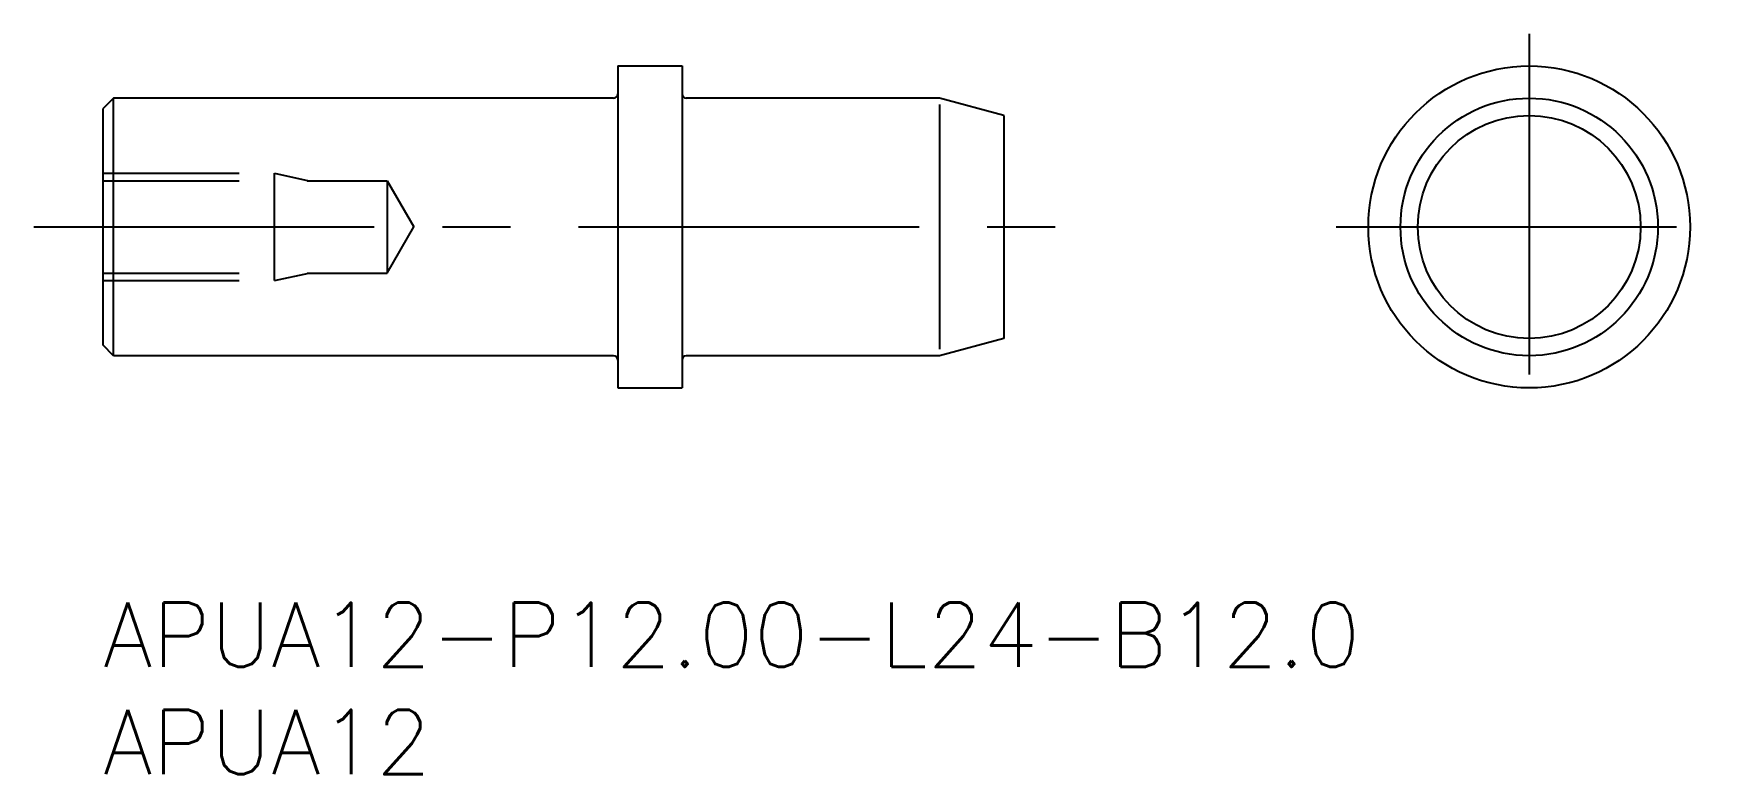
# Model space of a CAD drawing. Extents: x -3.2 to 75.5, y -8 to 26.5.
import ezdxf

# ---------------------------------------------------------------- set-up
doc = ezdxf.new("R2010")
doc.units = 0
doc.header["$LTSCALE"] = 0.5
doc.linetypes.add('CENTER', pattern=[50.8, 31.75, -6.35, 6.35, -6.35])
doc.linetypes.add('DASHED', pattern=[19.05, 12.7, -6.35])
for name, color, linetype in [('MSM_CENTER', 1, 'CENTER'), ('MSM_CONTINUOUS', 7, 'CONTINUOUS'), ('MSM_DASHED', 4, 'DASHED'), ('MSM_NARROW', 5, 'CONTINUOUS'), ('MSM_PART_NUMBER', 7, 'CONTINUOUS')]:
    doc.layers.add(name, color=color, linetype=linetype)
doc.styles.get("Standard").update_dxf_attribs({"font": 'txt.shx', "height": 2, "bigfont": 'bigfont.shx'})

# ---------------------------------------------------------------- blocks, each defined once
blk = doc.blocks.new('*U3')
at = {"layer": 'MSM_PART_NUMBER'}
blk.add_text('APUA12-P12.00-L24-B12.0', height=3, dxfattribs=at).set_placement((0, -3))
blk = doc.blocks.new('*U4')
at = {"layer": 'MSM_PART_NUMBER'}
blk.add_text('APUA12', height=3, dxfattribs=at).set_placement((0, -8))

msp = doc.modelspace()

# ---------------------------------------------------------------- linework, layer by layer
at = {"layer": 'MSM_CENTER'}
for p, q in [((66.5, 26.5), (66.5, 8.5)), ((-3.225, 17.5), (46.225, 17.5)), ((57.5, 17.5), (75.5, 17.5))]:
    msp.add_line(p, q, dxfattribs=at)
at = {"layer": 'MSM_CONTINUOUS'}
for p, q in [((24, 25), (27, 25)), ((24, 25), (24, 10)), ((27, 25), (27, 10)), ((0.5, 23.5), (0, 23)), ((0, 23), (0, 12)), ((23.8, 23.5), (0.5, 23.5)), ((0.5, 11.5), (0.5, 23.5)), ((39, 23.5), (27.2, 23.5)), ((42, 22.696), (39, 23.5)), ((42, 22.696), (42, 12.304)), ((0.5, 11.5), (0, 12)), ((42, 12.304), (39, 11.5)), ((23.8, 11.5), (0.5, 11.5)), ((39, 11.5), (27.2, 11.5)), ((24, 10), (27, 10))]:
    msp.add_line(p, q, dxfattribs=at)
for radius in [7.5, 6, 5.196]:
    msp.add_circle((66.5, 17.5), radius, dxfattribs=at)
for centre, start, end in [((23.8, 23.7), 270, 0), ((27.2, 23.7), 180, 270), ((23.8, 11.3), 0, 90), ((27.2, 11.3), 90, 180)]:
    msp.add_arc(centre, 0.2, start, end, dxfattribs=at)
at = {"layer": 'MSM_DASHED'}
for p, q in [((0, 20), (8, 20)), ((8, 15), (8, 20)), ((8, 20), (9.6, 19.65)), ((0, 19.65), (13.259, 19.65)), ((13.259, 19.65), (14.5, 17.5)), ((13.259, 19.65), (13.259, 15.35)), ((13.259, 15.35), (14.5, 17.5)), ((0, 15.35), (13.259, 15.35)), ((0, 15), (8, 15)), ((8, 15), (9.6, 15.35))]:
    msp.add_line(p, q, dxfattribs=at)
at = {"layer": 'MSM_NARROW'}
msp.add_line((39, 23.2), (39, 11.8), dxfattribs=at)

# ---------------------------------------------------------------- block references
at = {"layer": 'MSM_CONTINUOUS'}
for name in ['*U3', '*U4']:
    msp.add_blockref(name, (0, 0), dxfattribs=at)

doc.saveas('drawing.dxf')
